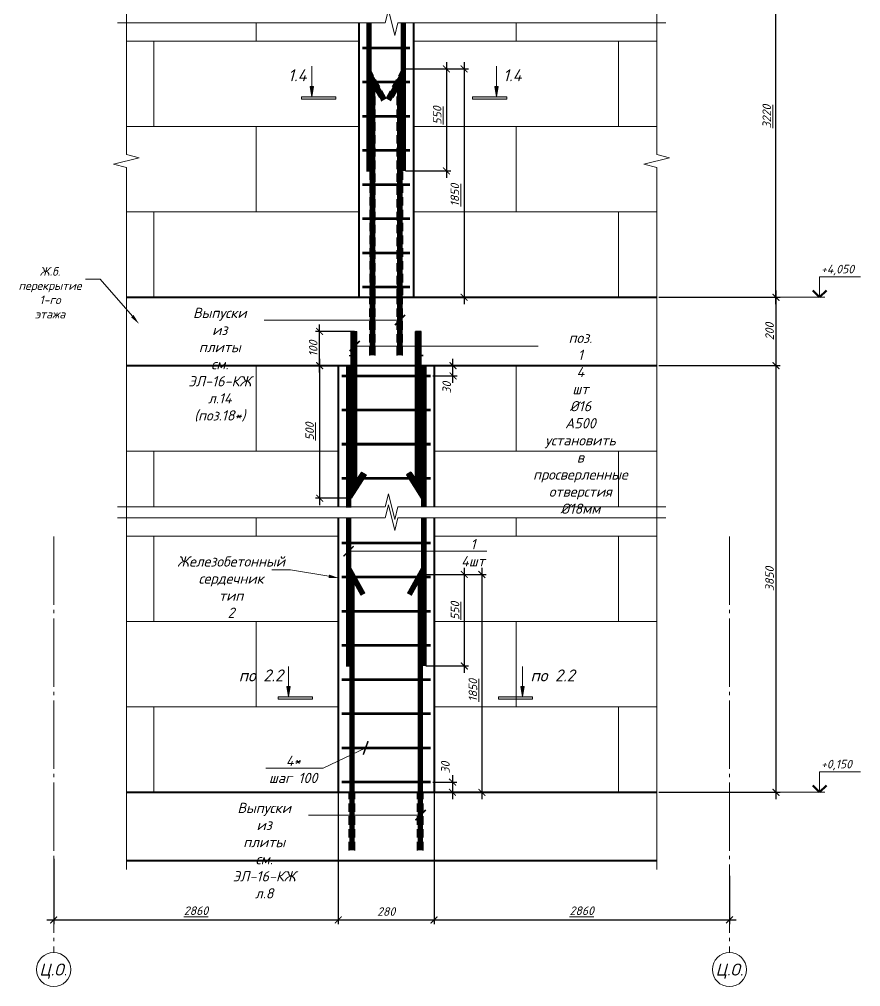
# Model space of a CAD drawing. Header units: millimetres. Extents: x -1807136 to 209800, y 0 to 410608.
# Drawn here: x 16825 to 19286, y 18326 to 21158 of the extents above; entities that cross this region are included whole.
import ezdxf
from ezdxf import colors
from ezdxf.entities.mleader import LeaderData, LeaderLine
from ezdxf.enums import TextEntityAlignment as Align
from ezdxf.math import Vec2, Vec3

# ---------------------------------------------------------------- set-up
doc = ezdxf.new("R2010")
doc.units = ezdxf.units.MM
doc.header["$PDMODE"] = 3
doc.linetypes.add('DASHED2', pattern=[0.375, 0.25, -0.125])
doc.linetypes.add('GOST2.303 5', pattern=[24, 20, -1.5, 1, -1.5])
doc.layers.get('0').update_dxf_attribs({"lineweight": 5})
doc.layers.get('Defpoints').update_dxf_attribs({"lineweight": 0})
for name, color, linetype, lineweight in [('#Dimensions', 7, 'Continuous', 9), ('#Арматура', 152, 'Continuous', 30), ('#Бетон разрез', 22, 'Continuous', 40), ('#Выноски', 7, 'Continuous', 15), ('#Газобетон вид', 150, 'Continuous', 18), ('#Оси', 7, 'Continuous', 9), ('#разм', 7, 'Continuous', 9), ('A-okno', 7, 'Continuous', 0), ('k_ Размеры', 7, 'Continuous', 15)]:
    doc.layers.add(name, color=color, linetype=linetype, lineweight=lineweight)
doc.layers.add('#Арматура вид_1', color=7, linetype='Continuous', lineweight=35, true_color=0x454545)
doc.layers.add('#Арматура вид_2', color=7, linetype='Continuous', lineweight=35, true_color=0x616161)
doc.styles.add('GOST 2.304', font='isocpeui.ttf')
doc.styles.add('STEP PR', font='isocpeui.ttf')
doc.dimstyles.new('SPDS', dxfattribs={"dimscale": 10, "dimtxt": 2.5, "dimasz": 2, "dimexe": 1.25, "dimexo": 0.625, "dimtad": 1, "dimdec": 0, "dimrnd": 0.001, "dimtxsty": 'STEP PR', "dimblk": 'ARCHTICK', "dimcen": 2.5, "dimdle": 2, "dimclrd": 256, "dimclre": 256, "dimclrt": 7, "dimadec": 0, "dimazin": 2, "dimtfac": 0.75, "dimtdec": 0, "dimtmove": 1, "dimatfit": 3, "dimfxl": 1, "dimtolj": 1, "dimarcsym": 1})

# ---------------------------------------------------------------- blocks, each defined once
blk = doc.blocks.new('_ArchTick')
at = {"color": 0, "linetype": 'ByBlock', "const_width": 0.15}
blk.add_lwpolyline([(-0.5, -0.5), (0.5, 0.5)], dxfattribs=at)
blk = doc.blocks.new('*D535')
at = {"layer": '#Dimensions', "lineweight": -2, "transparency": 16777216}
for p, q in [((17952.2, 21012.5), (18138.3, 21012.5)), ((18125.8, 21032.5), (18125.8, 20324.1)), ((17984.2, 20344.1), (18138.3, 20344.1))]:
    blk.add_line(p, q, dxfattribs=at)
at = {"layer": 'Defpoints', "color": 0, "transparency": 16777216}
for p in [(17945.9, 21012.5), (17977.9, 20344.1), (18125.8, 20344.1)]:
    blk.add_point(p, dxfattribs=at)
at = {"layer": '#Dimensions', "lineweight": -2, "transparency": 16777216, "xscale": 20, "yscale": 20, "zscale": 20}
for p, rotation in [((18125.8, 21012.5), 90), ((18125.8, 20344.1), 270)]:
    blk.add_blockref('_ArchTick', p, dxfattribs=dict(at, rotation=rotation))
at = {"layer": '#Dimensions', "transparency": 16777216, "insert": (18098.8, 20643.1), "char_height": 25, "attachment_point": 5, "rotation": 90, "style": 'STEP PR'}
blk.add_mtext('\\A1;\\L1850', dxfattribs=at)
blk = doc.blocks.new('*U113')
at = {"color": 0, "linetype": 'ByBlock', "lineweight": -2}
for p, q in [((68.511, 0), (68.823, 1.25)), ((68.823, 1.25), (69.448, -1.25)), ((68.511, 0), (0, 0)), ((69.448, -1.25), (69.761, 0)), ((138.271, 0), (69.761, 0))]:
    blk.add_line(p, q, dxfattribs=at)
blk = doc.blocks.new('*U425')
at = {"color": 0, "linetype": 'ByBlock', "lineweight": -2}
for p, q in [((68.511, 0), (68.823, 1.25)), ((68.823, 1.25), (69.448, -1.25)), ((68.511, 0), (0, 0)), ((69.448, -1.25), (69.761, 0)), ((138.271, 0), (69.761, 0))]:
    blk.add_line(p, q, dxfattribs=at)
blk = doc.blocks.new('*U97')
at = {"layer": '#разм', "ltscale": 100, "elevation": 0}
for points in [[(4577173, -920400), (4578375, -920400)], [(4577173, -921000), (4577173, -920400)], [(4575899, -921000), (4577323, -921000)]]:
    blk.add_lwpolyline(points, dxfattribs=at)
at = {"layer": 'A-okno', "color": 0, "lineweight": 50, "ltscale": 100, "elevation": 0}
for points in [[(4577173, -921000), (4576973, -920800)], [(4577173, -921000), (4577373, -920800)]]:
    blk.add_lwpolyline(points, dxfattribs=at)
at = {"layer": '#разм', "style": 'STEP PR'}
for tag, p in [('ОТМЕТКА', (4577216, -920299)), ('ПРИМЕЧАНИЕ', (4577314, -920711))]:
    blk.add_attdef(tag, p, '', height=250, dxfattribs=at)
blk = doc.blocks.new('*U108')
at = {"color": 0, "linetype": 'ByBlock', "lineweight": -2}
for p, q in [((26.107, 0), (26.419, 1.25)), ((26.419, 1.25), (27.044, -1.25)), ((26.107, 0), (0, 0)), ((27.044, -1.25), (27.357, 0)), ((53.463, 0), (27.357, 0))]:
    blk.add_line(p, q, dxfattribs=at)
blk = doc.blocks.new('*D536')
at = {"layer": '#Dimensions', "lineweight": -2, "transparency": 16777216}
for p, q in [((19038.1, 20324.1), (19038.1, 21422.3)), ((18695.7, 21402.3), (19050.6, 21402.3)), ((18695.7, 20344.1), (19050.6, 20344.1))]:
    blk.add_line(p, q, dxfattribs=at)
at = {"layer": 'Defpoints', "color": 0, "transparency": 16777216}
for p in [(18689.4, 21402.3), (19038.1, 21402.3), (18689.4, 20344.1)]:
    blk.add_point(p, dxfattribs=at)
at = {"layer": '#Dimensions', "lineweight": -2, "transparency": 16777216, "xscale": 20, "yscale": 20, "zscale": 20}
for p, rotation in [((19038.1, 21402.3), 90), ((19038.1, 20344.1), 270)]:
    blk.add_blockref('_ArchTick', p, dxfattribs=dict(at, rotation=rotation))
at = {"layer": '#Dimensions', "transparency": 16777216, "insert": (19011.1, 20873.2), "char_height": 25, "attachment_point": 5, "rotation": 90, "style": 'STEP PR'}
blk.add_mtext('\\A1;\\L3220\\P', dxfattribs=at)
blk = doc.blocks.new('*D546')
at = {"layer": 'Defpoints', "color": 0, "transparency": 16777216}
for p in [(17947.9, 21012.5), (17947.9, 20713.9), (18074.4, 20713.9)]:
    blk.add_point(p, dxfattribs=at)
at = {"layer": 'k_ Размеры', "lineweight": -2, "transparency": 16777216}
for p, q in [((17954.2, 21012.5), (18086.9, 21012.5)), ((18074.4, 21032.5), (18074.4, 20693.9)), ((17954.2, 20713.9), (18086.9, 20713.9))]:
    blk.add_line(p, q, dxfattribs=at)
at = {"layer": 'k_ Размеры', "lineweight": -2, "transparency": 16777216, "xscale": 20, "yscale": 20, "zscale": 20}
for p, rotation in [((18074.4, 21012.5), 90), ((18074.4, 20713.9), 270)]:
    blk.add_blockref('_ArchTick', p, dxfattribs=dict(at, rotation=rotation))
at = {"layer": 'k_ Размеры', "color": 7, "transparency": 16777216, "insert": (18047.2, 20876.2), "char_height": 25, "attachment_point": 5, "rotation": 90, "style": 'STEP PR'}
blk.add_mtext('\\A1;\\L550', dxfattribs=at)
blk = doc.blocks.new('*U114')
at = {"ltscale": 100}
h = blk.add_hatch(color=256, dxfattribs=at)
h.dxf.hatch_style = 1
h.paths.add_polyline_path([(1415, 1070), (1365, 1070), (1315, 1070), (1365, 770)])
h = blk.add_hatch(color=256, dxfattribs=at)
h.dxf.hatch_style = 1
h.paths.add_polyline_path([(1665, 700), (1665, 770), (665, 770), (665, 700)])
at = {"linetype": 'Continuous', "ltscale": 100}
for p, q in [((1365, 770), (1315, 1070)), ((1315, 1070), (1365, 1070)), ((1415, 1070), (1365, 1070)), ((1365, 770), (1415, 1070)), ((1665, 770), (665, 770)), ((665, 700), (1665, 700)), ((1665, 700), (1665, 770))]:
    blk.add_line(p, q, dxfattribs=at)
at = {"linetype": 'Continuous', "ltscale": 100, "extrusion": (1, -1e-16, 0), "elevation": 1365}
blk.add_lwpolyline([(1660, 0), (1070, 0)], dxfattribs=at)
at = {"linetype": 'Continuous', "ltscale": 100}
blk.add_lwpolyline([(665, 700), (665, 770)], dxfattribs=at)
at = {"ltscale": 100, "style": 'STEP PR'}
blk.add_attdef('Nh', text='', height=350, dxfattribs=at).set_placement((1799, 1222), align=Align.RIGHT)
blk = doc.blocks.new('*U105')
at = {"ltscale": 100}
h = blk.add_hatch(color=256, dxfattribs=at)
h.dxf.hatch_style = 1
h.paths.add_polyline_path([(-85, 1070), (-35, 1070), (15, 1070), (-35, 770)])
h = blk.add_hatch(color=256, dxfattribs=at)
h.dxf.hatch_style = 1
h.paths.add_polyline_path([(665, 700), (665, 770), (-335, 770), (-335, 700)])
at = {"linetype": 'Continuous', "ltscale": 100}
for p, q in [((-85, 1070), (-35, 1070)), ((-35, 770), (-85, 1070)), ((-35, 770), (15, 1070)), ((15, 1070), (-35, 1070)), ((-335, 700), (-335, 770)), ((-335, 770), (665, 770)), ((665, 700), (-335, 700))]:
    blk.add_line(p, q, dxfattribs=at)
at = {"linetype": 'Continuous', "ltscale": 100, "extrusion": (-1, -1e-16, 0), "elevation": 35}
blk.add_lwpolyline([(-1660, 0), (-1070, 0)], dxfattribs=at)
at = {"linetype": 'Continuous', "ltscale": 100}
blk.add_lwpolyline([(665, 700), (665, 770)], dxfattribs=at)
at = {"ltscale": 100, "style": 'STEP PR'}
blk.add_attdef('Nh', text='', height=350, dxfattribs=at).set_placement((-192, 1222), align=Align.RIGHT)
blk = doc.blocks.new('*D530')
at = {"layer": '#Dimensions', "lineweight": -2, "transparency": 16777216}
for p, q in [((17757.9, 18928.9), (17757.9, 18509.2)), ((16925.4, 18700.2), (16925.4, 18509.2)), ((16905.4, 18521.7), (17777.9, 18521.7))]:
    blk.add_line(p, q, dxfattribs=at)
at = {"layer": 'Defpoints', "color": 0, "transparency": 16777216}
for p in [(17757.9, 18935.1), (16925.4, 18706.5), (17757.9, 18521.7)]:
    blk.add_point(p, dxfattribs=at)
at = {"layer": '#Dimensions', "lineweight": -2, "transparency": 16777216, "xscale": 20, "yscale": 20, "zscale": 20, "rotation": 180}
blk.add_blockref('_ArchTick', (16925.4, 18521.7), dxfattribs=at)
at = {"layer": '#Dimensions', "lineweight": -2, "transparency": 16777216, "xscale": 20, "yscale": 20, "zscale": 20}
blk.add_blockref('_ArchTick', (17757.9, 18521.7), dxfattribs=at)
at = {"layer": '#Dimensions', "transparency": 16777216, "insert": (17341.7, 18548.7), "char_height": 25, "attachment_point": 5, "style": 'STEP PR'}
blk.add_mtext('\\A1;\\L2860', dxfattribs=at)
blk = doc.blocks.new('*D531')
at = {"layer": '#Dimensions', "lineweight": -2, "transparency": 16777216}
for p, q in [((17757.9, 18928.9), (17757.9, 18509.2)), ((18037.9, 18928.9), (18037.9, 18509.2)), ((17737.9, 18521.7), (18057.9, 18521.7))]:
    blk.add_line(p, q, dxfattribs=at)
at = {"layer": 'Defpoints', "color": 0, "transparency": 16777216}
for p in [(17757.9, 18935.1), (18037.9, 18935.1), (18037.9, 18521.7)]:
    blk.add_point(p, dxfattribs=at)
at = {"layer": '#Dimensions', "lineweight": -2, "transparency": 16777216, "xscale": 20, "yscale": 20, "zscale": 20, "rotation": 180}
blk.add_blockref('_ArchTick', (17757.9, 18521.7), dxfattribs=at)
at = {"layer": '#Dimensions', "lineweight": -2, "transparency": 16777216, "xscale": 20, "yscale": 20, "zscale": 20}
blk.add_blockref('_ArchTick', (18037.9, 18521.7), dxfattribs=at)
at = {"layer": '#Dimensions', "transparency": 16777216, "insert": (17897.9, 18546.2), "char_height": 25, "attachment_point": 5, "style": 'STEP PR'}
blk.add_mtext('\\A1;280', dxfattribs=at)
blk = doc.blocks.new('*D532')
at = {"layer": '#Dimensions', "lineweight": -2, "transparency": 16777216}
for p, q in [((18037.9, 18928.9), (18037.9, 18509.2)), ((18902, 18651.1), (18902, 18509.2)), ((18017.9, 18521.7), (18922, 18521.7))]:
    blk.add_line(p, q, dxfattribs=at)
at = {"layer": 'Defpoints', "color": 0, "transparency": 16777216}
for p in [(18037.9, 18935.1), (18902, 18657.4), (18902, 18521.7)]:
    blk.add_point(p, dxfattribs=at)
at = {"layer": '#Dimensions', "lineweight": -2, "transparency": 16777216, "xscale": 20, "yscale": 20, "zscale": 20, "rotation": 180}
blk.add_blockref('_ArchTick', (18037.9, 18521.7), dxfattribs=at)
at = {"layer": '#Dimensions', "lineweight": -2, "transparency": 16777216, "xscale": 20, "yscale": 20, "zscale": 20}
blk.add_blockref('_ArchTick', (18902, 18521.7), dxfattribs=at)
at = {"layer": '#Dimensions', "transparency": 16777216, "insert": (18470, 18548.7), "char_height": 25, "attachment_point": 5, "style": 'STEP PR'}
blk.add_mtext('\\A1;\\L2860', dxfattribs=at)
blk = doc.blocks.new('*D533')
at = {"layer": '#Dimensions', "lineweight": -2, "transparency": 16777216}
for p, q in [((18177.8, 19552.7), (18177.8, 18875.2)), ((18004.2, 19532.7), (18190.3, 19532.7)), ((18044.2, 18895.2), (18190.3, 18895.2))]:
    blk.add_line(p, q, dxfattribs=at)
at = {"layer": 'Defpoints', "color": 0, "transparency": 16777216}
for p in [(17997.9, 19532.7), (18037.9, 18895.2), (18177.8, 18895.2)]:
    blk.add_point(p, dxfattribs=at)
at = {"layer": '#Dimensions', "lineweight": -2, "transparency": 16777216, "xscale": 20, "yscale": 20, "zscale": 20}
for p, rotation in [((18177.8, 19532.7), 90), ((18177.8, 18895.2), 270)]:
    blk.add_blockref('_ArchTick', p, dxfattribs=dict(at, rotation=rotation))
at = {"layer": '#Dimensions', "transparency": 16777216, "insert": (18151.6, 19193.7), "char_height": 25, "attachment_point": 5, "rotation": 90, "style": 'STEP PR'}
blk.add_mtext('\\A1;\\L1850', dxfattribs=at)
blk = doc.blocks.new('*D534')
at = {"layer": 'Defpoints', "color": 0, "transparency": 16777216}
for p in [(17999.9, 19532.7), (18007.9, 19265), (18126.4, 19265)]:
    blk.add_point(p, dxfattribs=at)
at = {"layer": 'k_ Размеры', "lineweight": -2, "transparency": 16777216}
for p, q in [((18126.4, 19552.7), (18126.4, 19245)), ((18006.2, 19532.7), (18138.9, 19532.7)), ((18014.2, 19265), (18138.9, 19265))]:
    blk.add_line(p, q, dxfattribs=at)
at = {"layer": 'k_ Размеры', "lineweight": -2, "transparency": 16777216, "xscale": 20, "yscale": 20, "zscale": 20}
for p, rotation in [((18126.4, 19532.7), 90), ((18126.4, 19265), 270)]:
    blk.add_blockref('_ArchTick', p, dxfattribs=dict(at, rotation=rotation))
at = {"layer": 'k_ Размеры', "color": 7, "transparency": 16777216, "insert": (18099.2, 19426.4), "char_height": 25, "attachment_point": 5, "rotation": 90, "style": 'STEP PR'}
blk.add_mtext('\\A1;\\L550', dxfattribs=at)
blk = doc.blocks.new('*D547')
at = {"layer": 'Defpoints', "color": 0, "transparency": 16777216}
for p in [(17795.9, 20144.1), (17703.3, 19756.1), (17795.9, 19756.1)]:
    blk.add_point(p, dxfattribs=at)
at = {"layer": 'k_ Размеры', "lineweight": -2, "transparency": 16777216}
for p, q in [((17703.3, 20164.1), (17703.3, 19736.1)), ((17789.7, 20144.1), (17690.8, 20144.1)), ((17789.7, 19756.1), (17690.8, 19756.1))]:
    blk.add_line(p, q, dxfattribs=at)
at = {"layer": 'k_ Размеры', "lineweight": -2, "transparency": 16777216, "xscale": 20, "yscale": 20, "zscale": 20}
for p, rotation in [((17703.3, 20144.1), 90), ((17703.3, 19756.1), 270)]:
    blk.add_blockref('_ArchTick', p, dxfattribs=dict(at, rotation=rotation))
at = {"layer": 'k_ Размеры', "color": 7, "transparency": 16777216, "insert": (17674, 19951.4), "char_height": 25, "attachment_point": 5, "rotation": 90, "style": 'STEP PR'}
blk.add_mtext('\\A1;\\L500', dxfattribs=at)
blk = doc.blocks.new('*D548')
at = {"layer": 'Defpoints', "color": 0, "transparency": 16777216}
for p in [(17703.3, 20244.1), (17811.9, 20244.1), (17795.9, 20144.1)]:
    blk.add_point(p, dxfattribs=at)
at = {"layer": 'k_ Размеры', "lineweight": -2, "transparency": 16777216}
for p, q in [((17805.7, 20244.1), (17690.8, 20244.1)), ((17703.3, 20124.1), (17703.3, 20264.1)), ((17789.7, 20144.1), (17690.8, 20144.1))]:
    blk.add_line(p, q, dxfattribs=at)
at = {"layer": 'k_ Размеры', "lineweight": -2, "transparency": 16777216, "xscale": 20, "yscale": 20, "zscale": 20}
for p, rotation in [((17703.3, 20244.1), 90), ((17703.3, 20144.1), 270)]:
    blk.add_blockref('_ArchTick', p, dxfattribs=dict(at, rotation=rotation))
at = {"layer": 'k_ Размеры', "color": 7, "transparency": 16777216, "insert": (17684.5, 20194.1), "char_height": 25, "attachment_point": 5, "rotation": 90, "style": 'STEP PR'}
blk.add_mtext('\\A1;100', dxfattribs=at)
blk = doc.blocks.new('*D549')
at = {"layer": 'Defpoints', "color": 0, "transparency": 16777216}
for p in [(18027.9, 18925.2), (18027.9, 18895.2), (18091.8, 18895.2)]:
    blk.add_point(p, dxfattribs=at)
at = {"layer": 'k_ Размеры', "lineweight": -2, "transparency": 16777216}
for p, q in [((18091.8, 18945.2), (18091.8, 18875.2)), ((18034.2, 18925.2), (18104.3, 18925.2)), ((18034.2, 18895.2), (18104.3, 18895.2))]:
    blk.add_line(p, q, dxfattribs=at)
at = {"layer": 'k_ Размеры', "lineweight": -2, "transparency": 16777216, "xscale": 20, "yscale": 20, "zscale": 20}
for p, rotation in [((18091.8, 18925.2), 90), ((18091.8, 18895.2), 270)]:
    blk.add_blockref('_ArchTick', p, dxfattribs=dict(at, rotation=rotation))
at = {"layer": 'k_ Размеры', "color": 7, "transparency": 16777216, "insert": (18071.1, 18967.6), "char_height": 25, "attachment_point": 5, "rotation": 90, "style": 'STEP PR'}
blk.add_mtext('\\A1;30', dxfattribs=at)
blk = doc.blocks.new('*D550')
at = {"layer": 'Defpoints', "color": 0, "transparency": 16777216}
for p in [(18027.9, 20144.1), (18093.3, 20144.1), (18027.9, 20114.1)]:
    blk.add_point(p, dxfattribs=at)
at = {"layer": 'k_ Размеры', "lineweight": -2, "transparency": 16777216}
for p, q in [((18093.3, 20094.1), (18093.3, 20164.1)), ((18034.2, 20144.1), (18105.8, 20144.1)), ((18034.2, 20114.1), (18105.8, 20114.1))]:
    blk.add_line(p, q, dxfattribs=at)
at = {"layer": 'k_ Размеры', "lineweight": -2, "transparency": 16777216, "xscale": 20, "yscale": 20, "zscale": 20}
for p, rotation in [((18093.3, 20144.1), 90), ((18093.3, 20114.1), 270)]:
    blk.add_blockref('_ArchTick', p, dxfattribs=dict(at, rotation=rotation))
at = {"layer": 'k_ Размеры', "color": 7, "transparency": 16777216, "insert": (18075, 20079.7), "char_height": 25, "attachment_point": 5, "rotation": 90, "style": 'STEP PR'}
blk.add_mtext('\\A1;30', dxfattribs=at)
blk = doc.blocks.new('*D551')
at = {"layer": 'Defpoints', "color": 0, "transparency": 16777216}
for p in [(18689.4, 20344.1), (18689.4, 20144.1), (19038.1, 20144.1)]:
    blk.add_point(p, dxfattribs=at)
at = {"layer": 'k_ Размеры', "lineweight": -2, "transparency": 16777216}
for p, q in [((19038.1, 20364.1), (19038.1, 20124.1)), ((18695.7, 20344.1), (19050.6, 20344.1)), ((18695.7, 20144.1), (19050.6, 20144.1))]:
    blk.add_line(p, q, dxfattribs=at)
at = {"layer": 'k_ Размеры', "lineweight": -2, "transparency": 16777216, "xscale": 20, "yscale": 20, "zscale": 20}
for p, rotation in [((19038.1, 20344.1), 90), ((19038.1, 20144.1), 270)]:
    blk.add_blockref('_ArchTick', p, dxfattribs=dict(at, rotation=rotation))
at = {"layer": 'k_ Размеры', "color": 7, "transparency": 16777216, "insert": (19019.4, 20244.1), "char_height": 25, "attachment_point": 5, "rotation": 90, "style": 'STEP PR'}
blk.add_mtext('\\A1;200', dxfattribs=at)
blk = doc.blocks.new('*D552')
at = {"layer": 'Defpoints', "color": 0, "transparency": 16777216}
for p in [(18689.4, 20144.1), (18689.4, 18895.2), (19038.1, 18895.2)]:
    blk.add_point(p, dxfattribs=at)
at = {"layer": 'k_ Размеры', "lineweight": -2, "transparency": 16777216}
for p, q in [((19038.1, 20164.1), (19038.1, 18875.2)), ((18695.7, 20144.1), (19050.6, 20144.1)), ((18695.7, 18895.2), (19050.6, 18895.2))]:
    blk.add_line(p, q, dxfattribs=at)
at = {"layer": 'k_ Размеры', "lineweight": -2, "transparency": 16777216, "xscale": 20, "yscale": 20, "zscale": 20}
for p, rotation in [((19038.1, 20144.1), 90), ((19038.1, 18895.2), 270)]:
    blk.add_blockref('_ArchTick', p, dxfattribs=dict(at, rotation=rotation))
at = {"layer": 'k_ Размеры', "color": 7, "transparency": 16777216, "insert": (19019.4, 19519.7), "char_height": 25, "attachment_point": 5, "rotation": 90, "style": 'STEP PR'}
blk.add_mtext('\\A1;3850', dxfattribs=at)
blk = doc.blocks.new('*U492')
at = {"ltscale": 100}
h = blk.add_hatch(color=256, dxfattribs=at)
h.dxf.hatch_style = 1
h.paths.add_polyline_path([(1415, 1070), (1365, 1070), (1315, 1070), (1365, 770)])
h = blk.add_hatch(color=256, dxfattribs=at)
h.dxf.hatch_style = 1
h.paths.add_polyline_path([(1665, 700), (1665, 770), (665, 770), (665, 700)])
at = {"linetype": 'Continuous', "ltscale": 100}
for p, q in [((1365, 770), (1315, 1070)), ((1315, 1070), (1365, 1070)), ((1415, 1070), (1365, 1070)), ((1365, 770), (1415, 1070)), ((1665, 770), (665, 770)), ((665, 700), (1665, 700)), ((1665, 700), (1665, 770))]:
    blk.add_line(p, q, dxfattribs=at)
at = {"linetype": 'Continuous', "ltscale": 100, "extrusion": (1, -1e-16, 0), "elevation": 1365}
blk.add_lwpolyline([(1660, 0), (1070, 0)], dxfattribs=at)
at = {"linetype": 'Continuous', "ltscale": 100}
blk.add_lwpolyline([(665, 700), (665, 770)], dxfattribs=at)
at = {"ltscale": 100, "style": 'STEP PR'}
blk.add_attdef('Nh', text='', height=350, dxfattribs=at).set_placement((1799, 1222), align=Align.RIGHT)

msp = doc.modelspace()

# ---------------------------------------------------------------- linework, layer by layer
at = {"layer": '#Арматура'}
for points, const_width in [([(17847.91161, 21147.72092), (17847.91161, 20711.59307)], 16), ([(17947.91161, 21147.72092), (17947.91161, 20713.93411)], 16), ([(17967.91161, 21074.13844), (17827.91161, 21074.13844)], 8), ([(17967.91161, 20974.13844), (17827.91161, 20974.13844)], 8), ([(17967.91161, 20874.13844), (17827.91161, 20874.13844)], 8), ([(17967.91161, 20774.13844), (17827.91161, 20774.13844)], 8), ([(17967.91161, 20674.13844), (17827.91161, 20674.13844)], 8), ([(17967.91161, 20574.13844), (17827.91161, 20574.13844)], 8), ([(17967.91161, 20474.13844), (17827.91161, 20474.13844)], 8), ([(17967.91161, 20374.13844), (17827.91161, 20374.13844)], 8), ([(17787.91161, 20144.13844), (17787.91161, 19728.83196)], 16), ([(18007.91161, 20144.13844), (18007.91161, 19731.17299)], 16), ([(18027.91161, 20114.13844), (17767.91161, 20114.13844)], 8), ([(18027.91161, 20014.13844), (17767.91161, 20014.13844)], 8), ([(18027.91161, 19914.13844), (17767.91161, 19914.13844)], 8), ([(18027.91161, 19814.13844), (17767.91161, 19814.13844)], 8), ([(18027.91161, 19625.24866), (17767.91161, 19625.24866)], 8), ([(18027.91161, 19525.24866), (17767.91161, 19525.24866)], 8), ([(18027.91161, 19525.24866), (17767.91161, 19525.24866)], 8), ([(18027.91161, 19425.24866), (17767.91161, 19425.24866)], 8), ([(18027.91161, 19425.24866), (17767.91161, 19425.24866)], 8), ([(18027.91161, 19325.24866), (17767.91161, 19325.24866)], 8), ([(18027.91161, 19325.24866), (17767.91161, 19325.24866)], 8), ([(18027.91161, 19225.24866), (17767.91161, 19225.24866)], 8), ([(18027.91161, 19225.24866), (17767.91161, 19225.24866)], 8), ([(18027.91161, 19125.24866), (17767.91161, 19125.24866)], 8), ([(18027.91161, 19125.24866), (17767.91161, 19125.24866)], 8), ([(18027.91161, 19025.24866), (17767.91161, 19025.24866)], 8), ([(18027.91161, 19025.24866), (17767.91161, 19025.24866)], 8), ([(18027.91161, 18925.24866), (17767.91161, 18925.24866)], 8), ([(18027.91161, 18925.24866), (17767.91161, 18925.24866)], 8)]:
    msp.add_lwpolyline(points, dxfattribs=dict(at, const_width=const_width))
at = {"layer": '#Арматура', "linetype": 'DASHED2', "ltscale": 100}
for points in [[(17865.91161, 20344.13844), (17865.91161, 20950.68062), (17883.35781, 20919.23484), (17897.3488, 20926.99707), (17849.91161, 21012.4999), (17849.91161, 20344.13844)], [(17929.91161, 20344.13844), (17929.91161, 20950.68062), (17912.46541, 20919.23484), (17898.47443, 20926.99707), (17945.91161, 21012.4999), (17945.91161, 20344.13844)]]:
    msp.add_lwpolyline(points, close=True, dxfattribs=at)
for points in [[(17849.91161, 20174.13844), (17849.91161, 20344.13844)], [(17865.91161, 20174.13844), (17865.91161, 20344.13844)], [(17929.91161, 20174.13844), (17929.91161, 20344.13844)], [(17945.91161, 20174.13844), (17945.91161, 20344.13844)], [(17789.91161, 20174.13844), (17805.91161, 20174.13844)], [(17789.91161, 20174.13844), (17805.91161, 20174.13844)], [(17989.91161, 20174.13844), (18005.91161, 20174.13844)], [(17989.91161, 20174.13844), (18005.91161, 20174.13844)], [(18005.91161, 20174.13844), (17989.91161, 20174.13844)], [(17789.91161, 18725.24866), (17789.91161, 18895.24866)], [(17805.91161, 18725.24866), (17805.91161, 18895.24866)], [(17989.91161, 18725.24866), (17989.91161, 18895.24866)], [(18005.91161, 18725.24866), (18005.91161, 18895.24866)]]:
    msp.add_lwpolyline(points, dxfattribs=at)
at = {"layer": '#Арматура', "ltscale": 100}
for points in [[(17838.93159, 19824.08602), (17795.91161, 19756.10129), (17795.91161, 20244.13844)], [(17795.91161, 20244.13844), (17811.91161, 20244.13844)], [(17825.41116, 19832.6416), (17811.91161, 19811.30818), (17811.91161, 20244.13844)], [(17957.22438, 19824.08602), (17999.91161, 19756.10129), (17999.91161, 20244.13844)], [(17970.41206, 19832.6416), (17983.91161, 19811.30818), (17983.91161, 20244.13844)], [(17999.91161, 20244.13844), (17983.91161, 20244.13844)], [(17825.41116, 19832.6416), (17838.93159, 19824.08602)], [(17970.41206, 19832.6416), (17957.22438, 19824.08602)]]:
    msp.add_lwpolyline(points, dxfattribs=at)
at = {"layer": '#Арматура вид_1', "const_width": 16}
for points in [[(17787.91161, 19698.83113), (17787.91161, 19262.70329)], [(18007.91161, 19698.83113), (18007.91161, 19265.04432)]]:
    msp.add_lwpolyline(points, dxfattribs=at)
at = {"layer": '#Арматура вид_2', "linetype": 'DASHED2', "ltscale": 100, "const_width": 16}
for points in [[(17857.91161, 20174.13844), (17857.91161, 20981.59026), (17890.3533, 20923.11595)], [(17937.91161, 20174.13844), (17937.91161, 20981.59026), (17905.46992, 20923.11595)], [(17797.91161, 18725.24866), (17797.91161, 19532.70047), (17830.3533, 19474.22617)], [(17997.91161, 18725.24866), (17997.91161, 19532.70047), (17965.46992, 19474.22617)]]:
    msp.add_lwpolyline(points, dxfattribs=at)
at = {"layer": '#Арматура вид_2', "ltscale": 100, "const_width": 16}
for points in [[(17832.17138, 19828.36381), (17803.91161, 19783.70474), (17803.91161, 20244.13844)], [(17963.65185, 19828.36381), (17991.91161, 19783.70474), (17991.91161, 20244.13844)]]:
    msp.add_lwpolyline(points, dxfattribs=at)
at = {"layer": '#Бетон разрез'}
for points in [[(17817.91161, 21147.72092), (17817.91161, 20344.13844)], [(17977.91161, 21147.72092), (17977.91161, 20344.13844)], [(17138.03344, 20344.13844), (18689.43027, 20344.13844)], [(17817.91161, 20344.13844), (17977.91161, 20344.13844)], [(17138.03344, 20144.13844), (18689.43027, 20144.13844)], [(17138.03344, 20144.13844), (18689.43027, 20144.13844)], [(17757.91161, 20144.13844), (17757.91161, 19731.17299)], [(18037.91161, 20144.13844), (18037.91161, 19731.17299)], [(17757.91161, 19698.83113), (17757.91161, 18895.24866)], [(18037.91161, 19698.83113), (18037.91161, 18895.24866)], [(17138.03344, 18895.24866), (18689.43027, 18895.24866)], [(17757.91161, 18895.24866), (18037.91161, 18895.24866)], [(17138.03344, 18695.24866), (18689.43027, 18695.24866)]]:
    msp.add_lwpolyline(points, dxfattribs=at)
at = {"layer": '#Газобетон вид'}
for points in [[(17138.03344, 21094.13844), (17517.91161, 21094.13844), (17517.91161, 21147.72092)], [(17517.91161, 21147.72092), (17517.91161, 21094.13844), (17817.91161, 21094.13844)], [(18277.91161, 21147.72092), (18277.91161, 21094.13844), (17977.91161, 21094.13844)], [(18689.43027, 21094.13844), (18277.91161, 21094.13844), (18277.91161, 21147.72092)], [(17138.03344, 20844.13844), (17217.91161, 20844.13844), (17217.91161, 21094.13844), (17138.03344, 21094.13844)], [(18689.43027, 20844.13844), (18577.91161, 20844.13844), (18577.91161, 21094.13844), (18689.43027, 21094.13844)], [(17138.03344, 20594.13844), (17517.91161, 20594.13844), (17517.91161, 20844.13844), (17138.03344, 20844.13844)], [(17817.91161, 20844.13844), (17517.91161, 20844.13844), (17517.91161, 20594.13844), (17817.91161, 20594.13844)], [(17977.91161, 20844.13844), (18277.91161, 20844.13844), (18277.91161, 20594.13844), (17977.91161, 20594.13844)], [(18689.43027, 20594.13844), (18277.91161, 20594.13844), (18277.91161, 20844.13844), (18689.43027, 20844.13844)], [(17138.03344, 20344.13844), (17217.91161, 20344.13844), (17217.91161, 20594.13844), (17138.03344, 20594.13844)], [(18679.00709, 20344.13844), (18577.91161, 20344.13844), (18577.91161, 20594.13844), (18689.43027, 20594.13844)], [(17138.03344, 20344.13844), (18689.43027, 20344.13844)], [(17138.03344, 19894.13844), (17517.91161, 19894.13844), (17517.91161, 20144.13844), (17138.03344, 20144.13844)], [(17757.91161, 20144.13844), (17517.91161, 20144.13844), (17517.91161, 19894.13844), (17757.91161, 19894.13844)], [(18037.91161, 20144.13844), (18277.91161, 20144.13844), (18277.91161, 19894.13844), (18037.91161, 19894.13844)], [(18689.43027, 19894.13844), (18277.91161, 19894.13844), (18277.91161, 20144.13844), (18689.43027, 20144.13844)], [(17217.91161, 19731.17299), (17217.91161, 19894.13844), (17138.03344, 19894.13844)], [(17757.91161, 19731.17299), (17757.91161, 19894.13844), (17217.91161, 19894.13844), (17217.91161, 19731.17299)], [(18037.91161, 19731.17299), (18037.91161, 19894.13844), (18577.91161, 19894.13844), (18577.91161, 19731.17299)], [(18577.91161, 19731.17299), (18577.91161, 19894.13844), (18689.43027, 19894.13844)], [(17138.03344, 19645.24866), (17517.91161, 19645.24866), (17517.91161, 19698.83113)], [(17517.91161, 19698.83113), (17517.91161, 19645.24866), (17757.91161, 19645.24866)], [(18277.91161, 19698.83113), (18277.91161, 19645.24866), (18037.91161, 19645.24866)], [(18689.43027, 19645.24866), (18277.91161, 19645.24866), (18277.91161, 19698.83113)], [(17138.03344, 19395.24866), (17217.91161, 19395.24866), (17217.91161, 19645.24866), (17138.03344, 19645.24866)], [(18689.43027, 19395.24866), (18577.91161, 19395.24866), (18577.91161, 19645.24866), (18689.43027, 19645.24866)], [(17138.03344, 19145.24866), (17517.91161, 19145.24866), (17517.91161, 19395.24866), (17138.03344, 19395.24866)], [(17757.91161, 19395.24866), (17517.91161, 19395.24866), (17517.91161, 19145.24866), (17757.91161, 19145.24866)], [(18037.91161, 19395.24866), (18277.91161, 19395.24866), (18277.91161, 19145.24866), (18037.91161, 19145.24866)], [(18689.43027, 19145.24866), (18277.91161, 19145.24866), (18277.91161, 19395.24866), (18689.43027, 19395.24866)], [(17138.03344, 18895.24866), (17217.91161, 18895.24866), (17217.91161, 19145.24866), (17138.03344, 19145.24866)], [(18679.00709, 18895.24866), (18577.91161, 18895.24866), (18577.91161, 19145.24866), (18689.43027, 19145.24866)], [(17138.03344, 18895.24866), (18689.43027, 18895.24866)]]:
    msp.add_lwpolyline(points, dxfattribs=at)
for points in [[(17217.91161, 20844.13844), (17817.91161, 20844.13844), (17817.91161, 21094.13844), (17217.91161, 21094.13844)], [(18577.91161, 20844.13844), (17977.91161, 20844.13844), (17977.91161, 21094.13844), (18577.91161, 21094.13844)], [(17217.91161, 20344.13844), (17817.91161, 20344.13844), (17817.91161, 20594.13844), (17217.91161, 20594.13844)], [(18577.91161, 20344.13844), (17977.91161, 20344.13844), (17977.91161, 20594.13844), (18577.91161, 20594.13844)], [(17217.91161, 19395.24866), (17757.91161, 19395.24866), (17757.91161, 19645.24866), (17217.91161, 19645.24866)], [(18577.91161, 19395.24866), (18037.91161, 19395.24866), (18037.91161, 19645.24866), (18577.91161, 19645.24866)], [(17217.91161, 18895.24866), (17757.91161, 18895.24866), (17757.91161, 19145.24866), (17217.91161, 19145.24866)], [(18577.91161, 18895.24866), (18037.91161, 18895.24866), (18037.91161, 19145.24866), (18577.91161, 19145.24866)]]:
    msp.add_lwpolyline(points, close=True, dxfattribs=at)
at = {"layer": '#Оси', "linetype": 'GOST2.303 5', "ltscale": 10}
for points in [[(16925.41408, 19644.40387), (16925.41408, 18426.41033), (16925.41408, 18426.41033)], [(18902.04963, 19644.40387), (18902.04963, 18426.41033)]]:
    msp.add_lwpolyline(points, dxfattribs=at)
at = {"layer": '#Оси', "linetype": 'Continuous', "ltscale": 100}
for centre in [(16925.41408, 18376.41033), (18902.04963, 18376.41033)]:
    msp.add_circle(centre, 50, dxfattribs=at)

# ---------------------------------------------------------------- block references
at = {"layer": '#Dimensions', "xscale": 0.1, "yscale": 0.1, "zscale": 0.1}
for p, values in [((-438551.74057, 112444.15155, 0), {'ОТМЕТКА': '+4,050'}), ((-438551.74057, 110995.26177, 0), {'ОТМЕТКА': '+0,150'})]:
    msp.add_blockref('*U97', p, dxfattribs=at).add_auto_attribs(values)
at = {"xscale": -30, "yscale": -30, "zscale": -30, "rotation": 270}
for name, p in [('*U113', (17138.03344, 18668.99866)), ('*U425', (18689.43027, 18668.99866))]:
    msp.add_blockref(name, p, dxfattribs=at)
at = {"xscale": -30, "yscale": -30, "zscale": -30}
for p in [(18715.68027, 21147.72092), (18715.68027, 19731.17299), (18715.68027, 19698.83113)]:
    msp.add_blockref('*U108', p, dxfattribs=at)
at = {"xscale": 0.1, "yscale": 0.1, "zscale": 0.1}
for p, values in [((17684.19395, 20854.24263), {'Nh': '1.4'}), ((17615.74673, 19097.67882), {'Nh': 'по 2.2'})]:
    msp.add_blockref('*U105', p, dxfattribs=at).add_auto_attribs(values)
ref = msp.add_blockref('*U114', (18083.8655, 20854.24263), dxfattribs=dict(xscale=0.1, yscale=0.1, zscale=0.1))
ref.add_attrib('Nh', '1.4', dxfattribs={"ltscale": 100, "height": 35, "style": 'STEP PR'}).set_placement((18293.98888, 20976.42604), align=Align.RIGHT)
ref = msp.add_blockref('*U492', (18159.88003, 19097.67882), dxfattribs=dict(xscale=0.1, yscale=0.1, zscale=0.1))
ref.add_attrib('Nh', 'по 2.2', dxfattribs={"ltscale": 100, "height": 35, "style": 'STEP PR'}).set_placement((18449.78751, 19219.88874), align=Align.RIGHT)

# ---------------------------------------------------------------- texts
at = {"layer": '#Оси', "linetype": 'Continuous', "ltscale": 100, "style": 'GOST 2.304'}
for p in [(16924.00878, 18376.41033), (18902.04963, 18376.41033)]:
    msp.add_text('Ц.О.', height=35, dxfattribs=at).set_placement(p, align=Align.MIDDLE_CENTER)

# ---------------------------------------------------------------- dimensions: what is measured, and where the dimension line sits
at = {"layer": '#Dimensions'}
dim = msp.add_linear_dim(base=(19038.11836, 21402.30587), p1=(18689.43027, 20344.13844), p2=(18689.43027, 21402.30587), angle=90, text='%%U3220\\P', dimstyle='SPDS', override={"dimscale": 10, "dimgap": 1.2, "dimrnd": 5, "dimtxsty": 'STEP PR', "dimblk1": 'ArchTick', "dimblk2": 'ArchTick', "dimsah": 1, "dimclrt": 256}, dxfattribs=at)
dim.commit()
dim.dimension.update_dxf_attribs({"geometry": '*D536', "text_midpoint": (19011.11836, 20873.22216)})
for base, p1, p2, picture, middle in [((18125.79498, 20344.13844), (17945.91161, 21012.4999), (17977.91161, 20344.13844), '*D535', (18125.79498, 20643.12243)), ((18177.79498, 18895.24866), (17997.91161, 19532.70047), (18037.91161, 18895.24866), '*D533', (18178.6442, 19193.70681))]:
    dim = msp.add_linear_dim(base=base, p1=p1, p2=p2, angle=90, text='%%U1850', dimstyle='SPDS', override={"dimgap": 1.2, "dimrnd": 5, "dimblk1": 'ArchTick', "dimblk2": 'ArchTick', "dimsah": 1, "dimclrt": 256}, dxfattribs=at)
    dim.commit()
    dim.dimension.update_dxf_attribs({"geometry": picture, "text_midpoint": middle, "dimtype": 160})
for base, p1, p2, override, picture, middle in [((17757.91161, 18521.73775), (16925.41408, 18706.48407), (17757.91161, 18935.11532), {"dimgap": 1.2, "dimrnd": 5, "dimblk1": 'ArchTick', "dimblk2": 'ArchTick', "dimsah": 1, "dimclrt": 256}, '*D530', (17341.66285, 18548.73775)), ((18902.04963, 18521.73775), (18037.91161, 18935.11532), (18902.04963, 18657.37545), {"dimscale": 10, "dimgap": 1.2, "dimrnd": 5, "dimtxsty": 'STEP PR', "dimblk1": 'ArchTick', "dimblk2": 'ArchTick', "dimsah": 1, "dimclrt": 256}, '*D532', (18469.98062, 18548.73775))]:
    dim = msp.add_linear_dim(base=base, p1=p1, p2=p2, text='%%U2860', dimstyle='SPDS', override=override, dxfattribs=at)
    dim.commit()
    dim.dimension.update_dxf_attribs({"geometry": picture, "text_midpoint": middle})
dim = msp.add_linear_dim(base=(18037.91161, 18521.73775), p1=(17757.91161, 18935.11532), p2=(18037.91161, 18935.11532), dimstyle='SPDS', override={"dimscale": 10, "dimgap": 1.2, "dimrnd": 5, "dimtxsty": 'STEP PR', "dimblk1": 'ArchTick', "dimblk2": 'ArchTick', "dimsah": 1, "dimclrt": 256}, dxfattribs=at)
dim.commit()
dim.dimension.update_dxf_attribs({"geometry": '*D531', "text_midpoint": (17897.91161, 18546.23775)})
at = {"layer": 'k_ Размеры'}
for base, p1, p2, text, picture, middle in [((18074.43829, 20713.93411), (17947.91161, 21012.4999), (17947.91161, 20713.93411), '%%U550', '*D546', (18068.41203, 20876.19801)), ((17703.26645, 19756.10129), (17795.91161, 20144.13844), (17795.91161, 19756.10129), '%%U500', '*D547', (17695.22478, 19951.37043)), ((18126.43829, 19265.04432), (17999.91161, 19532.70047), (18007.91161, 19265.04432), '%%U550', '*D534', (18120.41203, 19426.43878))]:
    dim = msp.add_linear_dim(base=base, p1=p1, p2=p2, angle=90, text=text, dimstyle='SPDS', dxfattribs=at)
    dim.commit()
    dim.dimension.update_dxf_attribs({"geometry": picture, "text_midpoint": middle, "dimtype": 160})
for base, p1, p2, picture, middle in [((19038.11836, 20144.13844), (18689.43027, 20344.13844), (18689.43027, 20144.13844), '*D551', (19019.36836, 20244.13844)), ((17703.26645, 20244.13844), (17795.91161, 20144.13844), (17811.91161, 20244.13844), '*D548', (17684.51645, 20194.13844))]:
    dim = msp.add_linear_dim(base=base, p1=p1, p2=p2, angle=90, dimstyle='SPDS', dxfattribs=at)
    dim.commit()
    dim.dimension.update_dxf_attribs({"geometry": picture, "text_midpoint": middle})
for base, p1, p2, picture, middle in [((18093.26472, 20144.13844), (18027.91161, 20114.13844), (18027.91161, 20144.13844), '*D550', (18093.76885, 20079.67591)), ((18091.83967, 18895.24866), (18027.91161, 18925.24866), (18027.91161, 18895.24866), '*D549', (18089.86944, 18967.59299))]:
    dim = msp.add_linear_dim(base=base, p1=p1, p2=p2, angle=90, dimstyle='SPDS', dxfattribs=at)
    dim.commit()
    dim.dimension.update_dxf_attribs({"geometry": picture, "text_midpoint": middle, "dimtype": 160})
dim = msp.add_linear_dim(base=(19038.11836, 18895.24866), p1=(18689.43027, 20144.13844), p2=(18689.43027, 18895.24866), angle=90, text='3850', dimstyle='SPDS', dxfattribs=at)
dim.commit()
dim.dimension.update_dxf_attribs({"geometry": '*D552', "text_midpoint": (19019.36836, 19519.69355)})

# ---------------------------------------------------------------- leaders
at = {"layer": '#Dimensions'}
ml = msp.add_multileader_mtext('Standard', dxfattribs=at)
ml.set_content('\\A1;Железобетонный \\Pсердечник тип 2               ', color=256, style='STEP PR')
ml.set_leader_properties(color=256, linetype='ByLayer', lineweight=-1)
ml.build(insert=Vec2(0, 0))
ml.multileader.update_dxf_attribs({"text_left_attachment_type": 6, "text_right_attachment_type": 6, "dogleg_length": 0, "arrow_head_size": 30, "scale": 0.1})
ctx = ml.context
ctx.base_point, ctx.scale, ctx.char_height, ctx.arrow_head_size, ctx.landing_gap_size, ctx.plane_origin = Vec3(17270.93608, 19546.89006), 0.1, 30, 30, 12.5, Vec3(19905.23968, 18182.56255)
ctx.left_attachment, ctx.right_attachment, ctx.text_align_type = 6, 6, 1
notes = []
notes.append((ctx, [(1, (1, 1, 0), (17617.59517, 19546.89006), (-1, 0), 0, [(1, [(17759.7486, 19522.37522)], 0, [])])]))
ctx.mtext.insert, ctx.mtext.rotation, ctx.mtext.width, ctx.mtext.defined_height, ctx.mtext.alignment, ctx.mtext.flow_direction = Vec3(17444.26563, 19585.89006), 6.2831853072, 410.3663144, 76.95222, 2, 5
at = {"layer": '#Выноски'}
ml = msp.add_multileader_mtext('Standard', dxfattribs=at)
ml.set_content('{\\H0.83333x;Ж.б. перекрытие 1-го этажа\\A1;\\H1.2x;        }', color=256, style='STEP PR')
ml.set_leader_properties(color=256, linetype='ByLayer', lineweight=-1)
ml.build(insert=Vec2(0, 0))
ml.multileader.update_dxf_attribs({"text_left_attachment_type": 6, "text_right_attachment_type": 6, "dogleg_length": 0, "arrow_head_size": 30, "scale": 0.1})
ctx = ml.context
ctx.base_point, ctx.scale, ctx.char_height, ctx.arrow_head_size, ctx.landing_gap_size, ctx.plane_origin = Vec3(16767.52286, 20397.37817), 0.1, 30, 30, 12.5, Vec3(19344.51446, 19033.05066)
ctx.left_attachment, ctx.right_attachment, ctx.text_align_type = 6, 6, 1
notes.append((ctx, [(1, (1, 1, 0), (17061.63164, 20397.37817), (-1, 0), 0, [(1, [(17175.00835, 20266.18373)], 0, [])])]))
ctx.mtext.insert, ctx.mtext.rotation, ctx.mtext.width, ctx.mtext.defined_height, ctx.mtext.alignment, ctx.mtext.flow_direction = Vec3(16914.57725, 20432.37815), 6.2831853072, 305.3138143, 76.95222, 2, 5
ml = msp.add_multileader_mtext('Standard', dxfattribs=at)
ml.set_content('\\A1;Выпуски из плиты\\Pсм. ЭЛ-16-КЖ л.14\\P(поз.18*)', color=256, style='STEP PR')
ml.set_leader_properties(color=256, linetype='ByLayer', lineweight=-1)
ml.set_arrow_properties(name='ARCHTICK')
ml.build(insert=Vec2(0, 0))
ml.multileader.update_dxf_attribs({"text_left_attachment_type": 6, "text_right_attachment_type": 6, "dogleg_length": 0, "arrow_head_size": 30, "scale": 0.1})
ctx = ml.context
ctx.base_point, ctx.scale, ctx.char_height, ctx.arrow_head_size, ctx.landing_gap_size, ctx.plane_origin = Vec3(17223.15924, 20277.43828), 0.1, 30, 30, 12.5, Vec3(18715.99985, 19198.31414)
ctx.left_attachment, ctx.right_attachment, ctx.text_align_type = 6, 6, 1
notes.append((ctx, [(1, (1, 1, 0), (17599.31833, 20277.43828), (-1, 0), 0, [(0, [(17938.35071, 20277.43828), (17856.66919, 20277.43828)], 0, [])])]))
ctx.mtext.insert, ctx.mtext.rotation, ctx.mtext.width, ctx.mtext.alignment, ctx.mtext.flow_direction = Vec3(17411.23879, 20313.43828), 6.2831853072, 451.6588192, 2, 5
ml = msp.add_multileader_mtext('Standard', dxfattribs=at)
ml.set_content('\\A1;поз. 1  4 шт\\P%%C16 A500\\Pустановить в просверленные отверстия %%C18мм', color=256, style='STEP PR')
ml.set_leader_properties(color=256, linetype='ByLayer', lineweight=-1)
ml.set_arrow_properties(name='ARCHTICK')
ml.build(insert=Vec2(0, 0))
ml.multileader.update_dxf_attribs({"text_left_attachment_type": 6, "text_right_attachment_type": 6, "dogleg_length": 0, "arrow_head_size": 30, "scale": 0.1})
ctx = ml.context
ctx.base_point, ctx.scale, ctx.char_height, ctx.arrow_head_size, ctx.landing_gap_size, ctx.plane_origin = Vec3(18284.12182, 20201.52585), 0.1, 30, 30, 12.5, Vec3(19293.83744, 18324.54088)
ctx.left_attachment, ctx.right_attachment, ctx.text_align_type = 6, 6, 1
notes.append((ctx, [(0, (1, 1, 0), (18284.12182, 20201.52585), (1, 0), 0, [(1, [(17805.91161, 20201.52585), (17991.91161, 20201.52585)], 0, [])])]))
ctx.mtext.insert, ctx.mtext.rotation, ctx.mtext.width, ctx.mtext.alignment, ctx.mtext.flow_direction = Vec3(18466.01954, 20240.52585), 6.2831853072, 451.6588192, 2, 5
ml = msp.add_multileader_mtext('Standard', dxfattribs=at)
ml.set_content('\\A1;1\\P4шт', color=256, style='STEP PR')
ml.set_leader_properties(color=256, linetype='ByLayer', lineweight=-1)
ml.set_arrow_properties(name='ARCHTICK')
ml.build(insert=Vec2(0, 0))
ml.multileader.update_dxf_attribs({"text_left_attachment_type": 6, "text_right_attachment_type": 6, "dogleg_length": 0, "arrow_head_size": 30, "scale": 0.1})
ctx = ml.context
ctx.base_point, ctx.scale, ctx.char_height, ctx.arrow_head_size, ctx.landing_gap_size, ctx.plane_origin = Vec3(18101.09352, 19600.64837), 0.1, 30, 30, 12.5, Vec3(19144.74432, 18584.66333)
ctx.left_attachment, ctx.right_attachment, ctx.text_align_type = 6, 6, 1
notes.append((ctx, [(0, (1, 1, 0), (18101.09352, 19600.64837), (1, 0), 0, [(1, [(17787.91161, 19600.64837), (18007.91161, 19600.64837)], 0, [])])]))
ctx.mtext.insert, ctx.mtext.rotation, ctx.mtext.alignment, ctx.mtext.flow_direction = Vec3(18151.9117, 19636.64837), 6.2831853072, 2, 5
ml = msp.add_multileader_mtext('Standard', dxfattribs=at)
ml.set_content('\\A1;4*\\Pшаг 100', color=256, style='STEP PR')
ml.set_leader_properties(color=256, linetype='ByLayer', lineweight=-1)
ml.set_arrow_properties(name='ARCHTICK')
ml.build(insert=Vec2(0, 0))
ml.multileader.update_dxf_attribs({"text_left_attachment_type": 6, "text_right_attachment_type": 6, "dogleg_length": 0, "arrow_head_size": 30, "scale": 0.1})
ctx = ml.context
ctx.base_point, ctx.scale, ctx.char_height, ctx.arrow_head_size, ctx.landing_gap_size, ctx.plane_origin = Vec3(17538.63629, 18966.35297), 0.1, 30, 30, 12.5, Vec3(19252.58346, 17950.36793)
ctx.left_attachment, ctx.right_attachment, ctx.text_align_type = 6, 6, 1
notes.append((ctx, [(1, (1, 1, 0), (17713.34083, 18966.35297), (-1, 0), 0, [(0, [(17837.91161, 19025.24866)], 0, [])])]))
ctx.mtext.insert, ctx.mtext.rotation, ctx.mtext.alignment, ctx.mtext.flow_direction = Vec3(17625.98856, 19002.35297), 6.2831853072, 2, 5
ml = msp.add_multileader_mtext('Standard', dxfattribs=at)
ml.set_content('\\A1;Выпуски из плиты\\Pсм. ЭЛ-16-КЖ л.8', color=256, style='STEP PR')
ml.set_leader_properties(color=256, linetype='ByLayer', lineweight=-1)
ml.set_arrow_properties(name='ARCHTICK')
ml.build(insert=Vec2(0, 0))
ml.multileader.update_dxf_attribs({"text_left_attachment_type": 6, "text_right_attachment_type": 6, "dogleg_length": 0, "arrow_head_size": 30, "scale": 0.1})
ctx = ml.context
ctx.base_point, ctx.scale, ctx.char_height, ctx.arrow_head_size, ctx.landing_gap_size, ctx.plane_origin = Vec3(17352.95374, 18828.5485), 0.1, 30, 30, 12.5, Vec3(18715.99985, 16951.56353)
ctx.left_attachment, ctx.right_attachment, ctx.text_align_type = 6, 6, 1
notes.append((ctx, [(1, (1, 1, 0), (17729.11283, 18828.5485), (-1, 0), 0, [(0, [(17998.35071, 18828.5485), (17796.77518, 18828.5485)], 0, [])])]))
ctx.mtext.insert, ctx.mtext.rotation, ctx.mtext.width, ctx.mtext.alignment, ctx.mtext.flow_direction = Vec3(17541.03329, 18864.5485), 6.2831853072, 451.6588192, 2, 5
for ctx, leaders in notes:
    for number, flags, end, landing, length, lines in leaders:
        leader = LeaderData()
        leader.index, (leader.has_last_leader_line, leader.has_dogleg_vector, leader.attachment_direction) = number, flags
        leader.last_leader_point, leader.dogleg_vector, leader.dogleg_length = Vec3(end), Vec3(landing), length
        for number, points, colour, breaks in lines:
            line = LeaderLine()
            line.index, line.vertices, line.color, line.breaks = number, Vec3.list(points), colors.encode_raw_color(colour), breaks
            leader.lines.append(line)
        ctx.leaders.append(leader)

doc.saveas('drawing.dxf')
